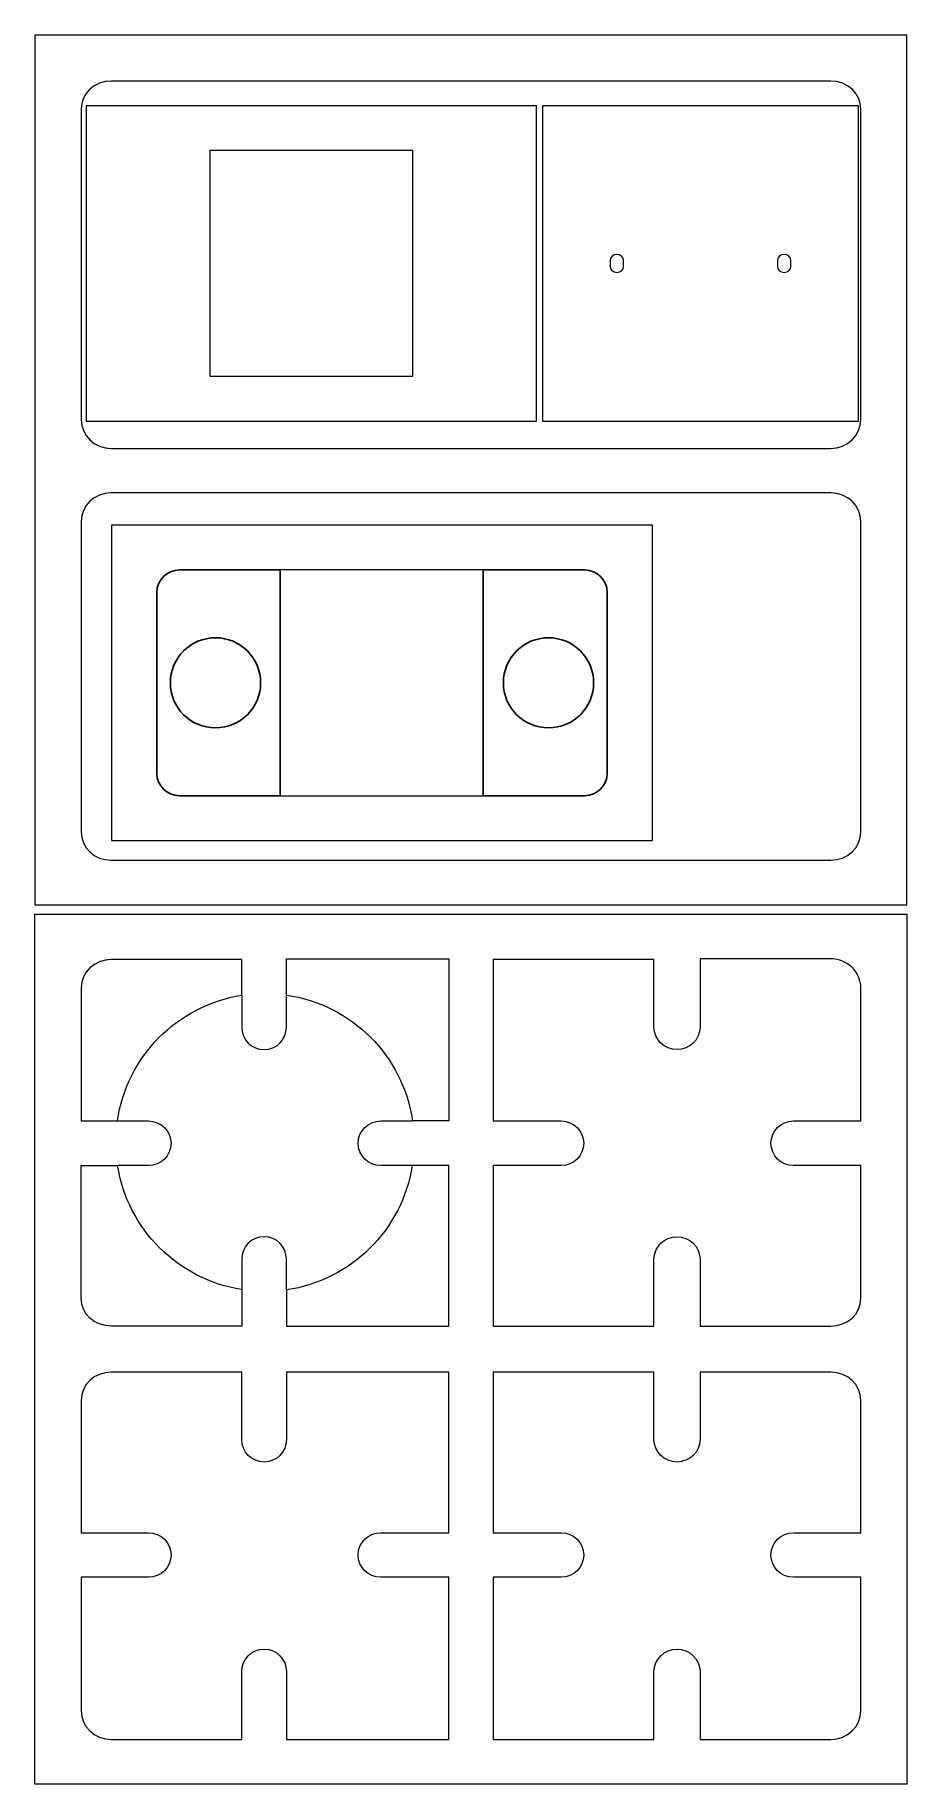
# Model space of a CAD drawing. Header units: millimetres. Extents: x -80 to 81, y -162 to 162.
import ezdxf

# ---------------------------------------------------------------- set-up
doc = ezdxf.new("R2010")
doc.units = ezdxf.units.MM
doc.header["$MEASUREMENT"] = 0
doc.layers.add('Layer 1', color=7, linetype='Continuous')

msp = doc.modelspace()

# ---------------------------------------------------------------- linework, layer by layer
at = {"layer": 'Layer 1', "color": 1, "lineweight": 9}
for points, knots in [([(-80.43, 161.83), (-80.43, 161.83), (80.67, 161.83), (80.67, 161.83), (80.67, 161.83), (80.67, 161.83), (80.67, 1.03), (80.67, 1.03), (80.67, 1.03), (80.67, 1.03), (-80.43, 1.03), (-80.43, 1.03), (-80.43, 1.03), (-80.43, 1.03), (-80.43, 161.83), (-80.43, 161.83)], [0, 0, 0, 0, 0.2, 0.2, 0.2, 0.2, 0.4, 0.4, 0.4, 0.4, 0.6, 0.6, 0.6, 0.6, 1, 1, 1, 1]), ([(-66.37, 85.4), (-69.46, 85.4), (-71.9, 87.85), (-71.9, 90.77), (-71.9, 90.77), (-71.9, 90.77), (-71.9, 148.12), (-71.9, 148.12), (-71.9, 148.12), (-71.9, 151.04), (-69.46, 153.31), (-66.37, 153.31), (-66.37, 153.31), (-66.37, 153.31), (66.59, 153.31), (66.59, 153.31), (66.59, 153.31), (69.69, 153.31), (72.14, 151.04), (72.14, 148.12), (72.14, 148.12), (72.14, 148.12), (72.14, 90.77), (72.14, 90.77), (72.14, 90.77), (72.14, 87.85), (69.69, 85.4), (66.59, 85.4), (66.59, 85.4), (66.59, 85.4), (-66.37, 85.4), (-66.37, 85.4)], [0, 0, 0, 0, 0.111111, 0.111111, 0.111111, 0.111111, 0.222222, 0.222222, 0.222222, 0.222222, 0.333333, 0.333333, 0.333333, 0.333333, 0.444444, 0.444444, 0.444444, 0.444444, 0.555556, 0.555556, 0.555556, 0.555556, 0.666667, 0.666667, 0.666667, 0.666667, 0.777778, 0.777778, 0.777778, 0.777778, 1, 1, 1, 1]), ([(12.24, 90.43), (12.24, 90.43), (-70.96, 90.43), (-70.96, 90.43), (-70.96, 90.43), (-70.96, 90.43), (-70.96, 148.76), (-70.96, 148.76), (-70.96, 148.76), (-70.96, 148.76), (12.24, 148.76), (12.24, 148.76), (12.24, 148.76), (12.24, 148.76), (12.24, 90.43), (12.24, 90.43)], [0, 0, 0, 0, 0.2, 0.2, 0.2, 0.2, 0.4, 0.4, 0.4, 0.4, 0.6, 0.6, 0.6, 0.6, 1, 1, 1, 1]), ([(71.69, 90.43), (71.69, 90.43), (13.36, 90.43), (13.36, 90.43), (13.36, 90.43), (13.36, 90.43), (13.36, 148.76), (13.36, 148.76), (13.36, 148.76), (13.36, 148.76), (71.69, 148.76), (71.69, 148.76), (71.69, 148.76), (71.69, 148.76), (71.69, 90.43), (71.69, 90.43)], [0, 0, 0, 0, 0.2, 0.2, 0.2, 0.2, 0.4, 0.4, 0.4, 0.4, 0.6, 0.6, 0.6, 0.6, 1, 1, 1, 1]), ([(-48.11, 140.47), (-48.11, 140.47), (-10.61, 140.47), (-10.61, 140.47), (-10.61, 140.47), (-10.61, 140.47), (-10.61, 98.73), (-10.61, 98.73), (-10.61, 98.73), (-10.61, 98.73), (-48.11, 98.73), (-48.11, 98.73), (-48.11, 98.73), (-48.11, 98.73), (-48.11, 140.47), (-48.11, 140.47)], [0, 0, 0, 0, 0.2, 0.2, 0.2, 0.2, 0.4, 0.4, 0.4, 0.4, 0.6, 0.6, 0.6, 0.6, 1, 1, 1, 1]), ([(27.07, 121.26), (27.76, 121.26), (28.32, 120.77), (28.32, 120.15), (28.32, 120.15), (28.32, 120.15), (28.32, 119.04), (28.32, 119.04), (28.32, 119.04), (28.32, 118.43), (27.76, 117.93), (27.07, 117.93), (27.07, 117.93), (26.38, 117.93), (25.82, 118.43), (25.82, 119.04), (25.82, 119.04), (25.82, 119.04), (25.82, 120.15), (25.82, 120.15), (25.82, 120.15), (25.82, 120.77), (26.38, 121.26), (27.07, 121.26)], [0, 0, 0, 0, 0.142857, 0.142857, 0.142857, 0.142857, 0.285714, 0.285714, 0.285714, 0.285714, 0.428571, 0.428571, 0.428571, 0.428571, 0.571429, 0.571429, 0.571429, 0.571429, 0.714286, 0.714286, 0.714286, 0.714286, 1, 1, 1, 1]), ([(57.98, 117.93), (57.29, 117.93), (56.73, 118.43), (56.73, 119.04), (56.73, 119.04), (56.73, 119.04), (56.73, 120.15), (56.73, 120.15), (56.73, 120.15), (56.73, 120.77), (57.29, 121.26), (57.98, 121.26), (57.98, 121.26), (58.67, 121.26), (59.23, 120.77), (59.23, 120.15), (59.23, 120.15), (59.23, 120.15), (59.23, 119.04), (59.23, 119.04), (59.23, 119.04), (59.23, 118.43), (58.67, 117.93), (57.98, 117.93)], [0, 0, 0, 0, 0.142857, 0.142857, 0.142857, 0.142857, 0.285714, 0.285714, 0.285714, 0.285714, 0.428571, 0.428571, 0.428571, 0.428571, 0.571429, 0.571429, 0.571429, 0.571429, 0.714286, 0.714286, 0.714286, 0.714286, 1, 1, 1, 1]), ([(-66.37, 9.26), (-69.46, 9.26), (-71.9, 11.6), (-71.9, 14.52), (-71.9, 14.52), (-71.9, 14.52), (-71.9, 71.88), (-71.9, 71.88), (-71.9, 71.88), (-71.9, 74.79), (-69.46, 77.17), (-66.37, 77.17), (-66.37, 77.17), (-66.37, 77.17), (66.59, 77.17), (66.59, 77.17), (66.59, 77.17), (69.69, 77.17), (72.14, 74.79), (72.14, 71.88), (72.14, 71.88), (72.14, 71.88), (72.14, 14.52), (72.14, 14.52), (72.14, 14.52), (72.14, 11.6), (69.69, 9.26), (66.59, 9.26), (66.59, 9.26), (66.59, 9.26), (-66.37, 9.26), (-66.37, 9.26)], [0, 0, 0, 0, 0.111111, 0.111111, 0.111111, 0.111111, 0.222222, 0.222222, 0.222222, 0.222222, 0.333333, 0.333333, 0.333333, 0.333333, 0.444444, 0.444444, 0.444444, 0.444444, 0.555556, 0.555556, 0.555556, 0.555556, 0.666667, 0.666667, 0.666667, 0.666667, 0.777778, 0.777778, 0.777778, 0.777778, 1, 1, 1, 1]), ([(33.68, 12.9), (33.68, 12.9), (-66.32, 12.9), (-66.32, 12.9), (-66.32, 12.9), (-66.32, 12.9), (-66.32, 71.23), (-66.32, 71.23), (-66.32, 71.23), (-66.32, 71.23), (33.68, 71.23), (33.68, 71.23), (33.68, 71.23), (33.68, 71.23), (33.68, 12.9), (33.68, 12.9)], [0, 0, 0, 0, 0.2, 0.2, 0.2, 0.2, 0.4, 0.4, 0.4, 0.4, 0.6, 0.6, 0.6, 0.6, 1, 1, 1, 1]), ([(-35.14, 62.93), (-35.14, 62.93), (2.36, 62.93), (2.36, 62.93), (2.36, 62.93), (2.36, 62.93), (2.36, 21.19), (2.36, 21.19), (2.36, 21.19), (2.36, 21.19), (-35.14, 21.19), (-35.14, 21.19), (-35.14, 21.19), (-35.14, 21.19), (-35.14, 62.93), (-35.14, 62.93)], [0, 0, 0, 0, 0.2, 0.2, 0.2, 0.2, 0.4, 0.4, 0.4, 0.4, 0.6, 0.6, 0.6, 0.6, 1, 1, 1, 1]), ([(80.67, -0.73), (80.67, -0.73), (-80.43, -0.73), (-80.43, -0.73), (-80.43, -0.73), (-80.43, -0.73), (-80.43, -161.53), (-80.43, -161.53), (-80.43, -161.53), (-80.43, -161.53), (80.67, -161.53), (80.67, -161.53), (80.67, -161.53), (80.67, -161.53), (80.67, -0.73), (80.67, -0.73)], [0, 0, 0, 0, 0.2, 0.2, 0.2, 0.2, 0.4, 0.4, 0.4, 0.4, 0.6, 0.6, 0.6, 0.6, 1, 1, 1, 1]), ([(-42.21, -15.7), (-42.21, -15.7), (-42.21, -9.09), (-42.21, -9.09), (-42.21, -9.09), (-42.21, -9.09), (-66.35, -9.09), (-66.35, -9.09), (-66.35, -9.09), (-69.44, -9.09), (-71.9, -11.45), (-71.9, -14.37), (-71.9, -14.37), (-71.9, -14.37), (-71.9, -38.95), (-71.9, -38.95), (-71.9, -38.95), (-71.9, -38.95), (-65.21, -38.95), (-65.21, -38.95)], [0, 0, 0, 0, 0.166667, 0.166667, 0.166667, 0.166667, 0.333333, 0.333333, 0.333333, 0.333333, 0.5, 0.5, 0.5, 0.5, 0.666667, 0.666667, 0.666667, 0.666667, 1, 1, 1, 1]), ([(-33.98, -15.66), (-33.98, -15.66), (-33.98, -8.96), (-33.98, -8.96), (-33.98, -8.96), (-33.98, -8.96), (-3.99, -8.96), (-3.99, -8.96), (-3.99, -8.96), (-3.99, -8.96), (-3.99, -38.95), (-3.99, -38.95), (-3.99, -38.95), (-3.99, -38.95), (-10.69, -38.95), (-10.69, -38.95)], [0, 0, 0, 0, 0.2, 0.2, 0.2, 0.2, 0.4, 0.4, 0.4, 0.4, 0.6, 0.6, 0.6, 0.6, 1, 1, 1, 1]), ([(42.45, -8.96), (42.45, -8.96), (66.59, -8.96), (66.59, -8.96), (66.59, -8.96), (69.69, -8.96), (72.14, -11.45), (72.14, -14.37), (72.14, -14.37), (72.14, -14.37), (72.14, -38.95), (72.14, -38.95), (72.14, -38.95), (72.14, -38.95), (59.69, -38.95), (59.69, -38.95), (59.69, -38.95), (57.39, -38.95), (55.53, -40.76), (55.53, -43.06), (55.53, -43.06), (55.53, -45.36), (57.39, -47.18), (59.69, -47.18), (59.69, -47.18), (59.69, -47.18), (72.14, -47.18), (72.14, -47.18), (72.14, -47.18), (72.14, -47.18), (72.14, -71.73), (72.14, -71.73), (72.14, -71.73), (72.14, -74.64), (69.69, -76.87), (66.59, -76.87), (66.59, -76.87), (66.59, -76.87), (42.45, -76.87), (42.45, -76.87), (42.45, -76.87), (42.45, -76.87), (42.45, -64.51), (42.45, -64.51), (42.45, -64.51), (42.45, -62.2), (40.49, -60.34), (38.19, -60.34), (38.19, -60.34), (35.89, -60.34), (33.93, -62.2), (33.93, -64.51), (33.93, -64.51), (33.93, -64.51), (33.93, -76.87), (33.93, -76.87), (33.93, -76.87), (33.93, -76.87), (4.24, -76.87), (4.24, -76.87), (4.24, -76.87), (4.24, -76.87), (4.24, -47.18), (4.24, -47.18), (4.24, -47.18), (4.24, -47.18), (16.78, -47.18), (16.78, -47.18), (16.78, -47.18), (19.08, -47.18), (20.95, -45.36), (20.95, -43.06), (20.95, -43.06), (20.95, -40.76), (19.08, -38.95), (16.78, -38.95), (16.78, -38.95), (16.78, -38.95), (4.24, -38.95), (4.24, -38.95), (4.24, -38.95), (4.24, -38.95), (4.24, -9.09), (4.24, -9.09), (4.24, -9.09), (4.24, -9.09), (33.93, -9.09), (33.93, -9.09), (33.93, -9.09), (33.93, -9.09), (33.93, -21.59), (33.93, -21.59), (33.93, -21.59), (33.93, -23.89), (35.89, -25.76), (38.19, -25.76), (38.19, -25.76), (40.49, -25.76), (42.45, -23.89), (42.45, -21.59), (42.45, -21.59), (42.45, -21.59), (42.45, -8.96), (42.45, -8.96)], [0, 0, 0, 0, 0.037037, 0.037037, 0.037037, 0.037037, 0.074074, 0.074074, 0.074074, 0.074074, 0.111111, 0.111111, 0.111111, 0.111111, 0.148148, 0.148148, 0.148148, 0.148148, 0.185185, 0.185185, 0.185185, 0.185185, 0.222222, 0.222222, 0.222222, 0.222222, 0.259259, 0.259259, 0.259259, 0.259259, 0.296296, 0.296296, 0.296296, 0.296296, 0.333333, 0.333333, 0.333333, 0.333333, 0.37037, 0.37037, 0.37037, 0.37037, 0.407407, 0.407407, 0.407407, 0.407407, 0.444444, 0.444444, 0.444444, 0.444444, 0.481481, 0.481481, 0.481481, 0.481481, 0.518519, 0.518519, 0.518519, 0.518519, 0.555556, 0.555556, 0.555556, 0.555556, 0.592593, 0.592593, 0.592593, 0.592593, 0.62963, 0.62963, 0.62963, 0.62963, 0.666667, 0.666667, 0.666667, 0.666667, 0.703704, 0.703704, 0.703704, 0.703704, 0.740741, 0.740741, 0.740741, 0.740741, 0.777778, 0.777778, 0.777778, 0.777778, 0.814815, 0.814815, 0.814815, 0.814815, 0.851852, 0.851852, 0.851852, 0.851852, 0.888889, 0.888889, 0.888889, 0.888889, 0.925926, 0.925926, 0.925926, 0.925926, 1, 1, 1, 1]), ([(-42.21, -15.7), (-42.21, -15.7), (-42.21, -21.59), (-42.21, -21.59), (-42.21, -21.59), (-42.21, -23.89), (-40.4, -25.76), (-38.09, -25.76), (-38.09, -25.76), (-35.79, -25.76), (-33.98, -23.89), (-33.98, -21.59), (-33.98, -21.59), (-33.98, -21.59), (-33.98, -15.66), (-33.98, -15.66)], [0, 0, 0, 0, 0.2, 0.2, 0.2, 0.2, 0.4, 0.4, 0.4, 0.4, 0.6, 0.6, 0.6, 0.6, 1, 1, 1, 1]), ([(-65.21, -38.95), (-65.21, -38.95), (-59.47, -38.95), (-59.47, -38.95), (-59.47, -38.95), (-57.17, -38.95), (-55.3, -40.76), (-55.3, -43.06), (-55.3, -43.06), (-55.3, -45.36), (-57.17, -47.18), (-59.47, -47.18), (-59.47, -47.18), (-59.47, -47.18), (-65.16, -47.18), (-65.16, -47.18)], [0, 0, 0, 0, 0.2, 0.2, 0.2, 0.2, 0.4, 0.4, 0.4, 0.4, 0.6, 0.6, 0.6, 0.6, 1, 1, 1, 1]), ([(-10.73, -47.18), (-10.73, -47.18), (-16.55, -47.18), (-16.55, -47.18), (-16.55, -47.18), (-18.85, -47.18), (-20.72, -45.36), (-20.72, -43.06), (-20.72, -43.06), (-20.72, -40.76), (-18.85, -38.95), (-16.55, -38.95), (-16.55, -38.95), (-16.55, -38.95), (-10.69, -38.95), (-10.69, -38.95)], [0, 0, 0, 0, 0.2, 0.2, 0.2, 0.2, 0.4, 0.4, 0.4, 0.4, 0.6, 0.6, 0.6, 0.6, 1, 1, 1, 1]), ([(-42.21, -70.13), (-42.21, -70.13), (-42.21, -76.87), (-42.21, -76.87), (-42.21, -76.87), (-42.21, -76.87), (-66.37, -76.87), (-66.37, -76.87), (-66.37, -76.87), (-69.46, -76.87), (-71.9, -74.64), (-71.9, -71.73), (-71.9, -71.73), (-71.9, -71.73), (-71.9, -47.18), (-71.9, -47.18), (-71.9, -47.18), (-71.9, -47.18), (-65.16, -47.18), (-65.16, -47.18)], [0, 0, 0, 0, 0.166667, 0.166667, 0.166667, 0.166667, 0.333333, 0.333333, 0.333333, 0.333333, 0.5, 0.5, 0.5, 0.5, 0.666667, 0.666667, 0.666667, 0.666667, 1, 1, 1, 1]), ([(-33.98, -70.18), (-33.98, -70.18), (-33.98, -76.87), (-33.98, -76.87), (-33.98, -76.87), (-33.98, -76.87), (-3.99, -76.87), (-3.99, -76.87), (-3.99, -76.87), (-3.99, -76.87), (-3.99, -47.18), (-3.99, -47.18), (-3.99, -47.18), (-3.99, -47.18), (-10.73, -47.18), (-10.73, -47.18)], [0, 0, 0, 0, 0.2, 0.2, 0.2, 0.2, 0.4, 0.4, 0.4, 0.4, 0.6, 0.6, 0.6, 0.6, 1, 1, 1, 1]), ([(-33.98, -70.18), (-33.98, -70.18), (-33.98, -64.51), (-33.98, -64.51), (-33.98, -64.51), (-33.98, -62.2), (-35.79, -60.34), (-38.09, -60.34), (-38.09, -60.34), (-40.4, -60.34), (-42.21, -62.2), (-42.21, -64.51), (-42.21, -64.51), (-42.21, -64.51), (-42.21, -70.13), (-42.21, -70.13)], [0, 0, 0, 0, 0.2, 0.2, 0.2, 0.2, 0.4, 0.4, 0.4, 0.4, 0.6, 0.6, 0.6, 0.6, 1, 1, 1, 1]), ([(-33.98, -85.39), (-33.98, -85.39), (-3.99, -85.39), (-3.99, -85.39), (-3.99, -85.39), (-3.99, -85.39), (-3.99, -115.09), (-3.99, -115.09), (-3.99, -115.09), (-3.99, -115.09), (-16.55, -115.09), (-16.55, -115.09), (-16.55, -115.09), (-18.85, -115.09), (-20.72, -116.9), (-20.72, -119.2), (-20.72, -119.2), (-20.72, -121.5), (-18.85, -123.32), (-16.55, -123.32), (-16.55, -123.32), (-16.55, -123.32), (-3.99, -123.32), (-3.99, -123.32), (-3.99, -123.32), (-3.99, -123.32), (-3.99, -153.3), (-3.99, -153.3), (-3.99, -153.3), (-3.99, -153.3), (-33.98, -153.3), (-33.98, -153.3), (-33.98, -153.3), (-33.98, -153.3), (-33.98, -140.75), (-33.98, -140.75), (-33.98, -140.75), (-33.98, -138.45), (-35.79, -136.59), (-38.09, -136.59), (-38.09, -136.59), (-40.4, -136.59), (-42.21, -138.45), (-42.21, -140.75), (-42.21, -140.75), (-42.21, -140.75), (-42.21, -153.3), (-42.21, -153.3), (-42.21, -153.3), (-42.21, -153.3), (-66.37, -153.3), (-66.37, -153.3), (-66.37, -153.3), (-69.46, -153.3), (-71.9, -150.89), (-71.9, -147.97), (-71.9, -147.97), (-71.9, -147.97), (-71.9, -123.32), (-71.9, -123.32), (-71.9, -123.32), (-71.9, -123.32), (-59.47, -123.32), (-59.47, -123.32), (-59.47, -123.32), (-57.17, -123.32), (-55.3, -121.5), (-55.3, -119.2), (-55.3, -119.2), (-55.3, -116.9), (-57.17, -115.09), (-59.47, -115.09), (-59.47, -115.09), (-59.47, -115.09), (-71.9, -115.09), (-71.9, -115.09), (-71.9, -115.09), (-71.9, -115.09), (-71.9, -90.62), (-71.9, -90.62), (-71.9, -90.62), (-71.9, -87.7), (-69.46, -85.39), (-66.37, -85.39), (-66.37, -85.39), (-66.37, -85.39), (-42.21, -85.39), (-42.21, -85.39), (-42.21, -85.39), (-42.21, -85.39), (-42.21, -97.84), (-42.21, -97.84), (-42.21, -97.84), (-42.21, -100.14), (-40.4, -102), (-38.09, -102), (-38.09, -102), (-35.79, -102), (-33.98, -100.14), (-33.98, -97.84), (-33.98, -97.84), (-33.98, -97.84), (-33.98, -85.39), (-33.98, -85.39)], [0, 0, 0, 0, 0.037037, 0.037037, 0.037037, 0.037037, 0.074074, 0.074074, 0.074074, 0.074074, 0.111111, 0.111111, 0.111111, 0.111111, 0.148148, 0.148148, 0.148148, 0.148148, 0.185185, 0.185185, 0.185185, 0.185185, 0.222222, 0.222222, 0.222222, 0.222222, 0.259259, 0.259259, 0.259259, 0.259259, 0.296296, 0.296296, 0.296296, 0.296296, 0.333333, 0.333333, 0.333333, 0.333333, 0.37037, 0.37037, 0.37037, 0.37037, 0.407407, 0.407407, 0.407407, 0.407407, 0.444444, 0.444444, 0.444444, 0.444444, 0.481481, 0.481481, 0.481481, 0.481481, 0.518519, 0.518519, 0.518519, 0.518519, 0.555556, 0.555556, 0.555556, 0.555556, 0.592593, 0.592593, 0.592593, 0.592593, 0.62963, 0.62963, 0.62963, 0.62963, 0.666667, 0.666667, 0.666667, 0.666667, 0.703704, 0.703704, 0.703704, 0.703704, 0.740741, 0.740741, 0.740741, 0.740741, 0.777778, 0.777778, 0.777778, 0.777778, 0.814815, 0.814815, 0.814815, 0.814815, 0.851852, 0.851852, 0.851852, 0.851852, 0.888889, 0.888889, 0.888889, 0.888889, 0.925926, 0.925926, 0.925926, 0.925926, 1, 1, 1, 1]), ([(42.45, -85.39), (42.45, -85.39), (66.59, -85.39), (66.59, -85.39), (66.59, -85.39), (69.69, -85.39), (72.14, -87.7), (72.14, -90.62), (72.14, -90.62), (72.14, -90.62), (72.14, -115.09), (72.14, -115.09), (72.14, -115.09), (72.14, -115.09), (59.69, -115.09), (59.69, -115.09), (59.69, -115.09), (57.39, -115.09), (55.53, -116.9), (55.53, -119.2), (55.53, -119.2), (55.53, -121.5), (57.39, -123.32), (59.69, -123.32), (59.69, -123.32), (59.69, -123.32), (72.14, -123.32), (72.14, -123.32), (72.14, -123.32), (72.14, -123.32), (72.14, -147.97), (72.14, -147.97), (72.14, -147.97), (72.14, -150.89), (69.69, -153.3), (66.59, -153.3), (66.59, -153.3), (66.59, -153.3), (42.45, -153.3), (42.45, -153.3), (42.45, -153.3), (42.45, -153.3), (42.45, -140.75), (42.45, -140.75), (42.45, -140.75), (42.45, -138.45), (40.49, -136.59), (38.19, -136.59), (38.19, -136.59), (35.89, -136.59), (33.93, -138.45), (33.93, -140.75), (33.93, -140.75), (33.93, -140.75), (33.93, -153.3), (33.93, -153.3), (33.93, -153.3), (33.93, -153.3), (4.24, -153.3), (4.24, -153.3), (4.24, -153.3), (4.24, -153.3), (4.24, -123.32), (4.24, -123.32), (4.24, -123.32), (4.24, -123.32), (16.78, -123.32), (16.78, -123.32), (16.78, -123.32), (19.08, -123.32), (20.95, -121.5), (20.95, -119.2), (20.95, -119.2), (20.95, -116.9), (19.08, -115.09), (16.78, -115.09), (16.78, -115.09), (16.78, -115.09), (4.24, -115.09), (4.24, -115.09), (4.24, -115.09), (4.24, -115.09), (4.24, -85.39), (4.24, -85.39), (4.24, -85.39), (4.24, -85.39), (33.93, -85.39), (33.93, -85.39), (33.93, -85.39), (33.93, -85.39), (33.93, -97.84), (33.93, -97.84), (33.93, -97.84), (33.93, -100.14), (35.89, -102), (38.19, -102), (38.19, -102), (40.49, -102), (42.45, -100.14), (42.45, -97.84), (42.45, -97.84), (42.45, -97.84), (42.45, -85.39), (42.45, -85.39)], [0, 0, 0, 0, 0.037037, 0.037037, 0.037037, 0.037037, 0.074074, 0.074074, 0.074074, 0.074074, 0.111111, 0.111111, 0.111111, 0.111111, 0.148148, 0.148148, 0.148148, 0.148148, 0.185185, 0.185185, 0.185185, 0.185185, 0.222222, 0.222222, 0.222222, 0.222222, 0.259259, 0.259259, 0.259259, 0.259259, 0.296296, 0.296296, 0.296296, 0.296296, 0.333333, 0.333333, 0.333333, 0.333333, 0.37037, 0.37037, 0.37037, 0.37037, 0.407407, 0.407407, 0.407407, 0.407407, 0.444444, 0.444444, 0.444444, 0.444444, 0.481481, 0.481481, 0.481481, 0.481481, 0.518519, 0.518519, 0.518519, 0.518519, 0.555556, 0.555556, 0.555556, 0.555556, 0.592593, 0.592593, 0.592593, 0.592593, 0.62963, 0.62963, 0.62963, 0.62963, 0.666667, 0.666667, 0.666667, 0.666667, 0.703704, 0.703704, 0.703704, 0.703704, 0.740741, 0.740741, 0.740741, 0.740741, 0.777778, 0.777778, 0.777778, 0.777778, 0.814815, 0.814815, 0.814815, 0.814815, 0.851852, 0.851852, 0.851852, 0.851852, 0.888889, 0.888889, 0.888889, 0.888889, 0.925926, 0.925926, 0.925926, 0.925926, 1, 1, 1, 1])]:
    msp.add_open_spline(points, degree=3, knots=knots, dxfattribs=at)
at = {"layer": 'Layer 1'}
for points, knots in [([(-35.14, 62.93), (-35.14, 62.93), (-53.75, 62.93), (-53.75, 62.93), (-53.75, 62.93), (-56.05, 62.93), (-57.92, 61.07), (-57.92, 58.77), (-57.92, 58.77), (-57.92, 58.77), (-57.92, 25.36), (-57.92, 25.36), (-57.92, 25.36), (-57.92, 23.05), (-56.05, 21.19), (-53.75, 21.19), (-53.75, 21.19), (-53.75, 21.19), (-35.14, 21.19), (-35.14, 21.19), (-35.14, 21.19), (-35.14, 21.19), (-35.14, 62.93), (-35.14, 62.93)], [0, 0, 0, 0, 0.142857, 0.142857, 0.142857, 0.142857, 0.285714, 0.285714, 0.285714, 0.285714, 0.428571, 0.428571, 0.428571, 0.428571, 0.571429, 0.571429, 0.571429, 0.571429, 0.714286, 0.714286, 0.714286, 0.714286, 1, 1, 1, 1]), ([(2.36, 21.19), (2.36, 21.19), (21.11, 21.19), (21.11, 21.19), (21.11, 21.19), (23.41, 21.19), (25.28, 23.05), (25.28, 25.36), (25.28, 25.36), (25.28, 25.36), (25.28, 58.77), (25.28, 58.77), (25.28, 58.77), (25.28, 61.07), (23.41, 62.93), (21.11, 62.93), (21.11, 62.93), (21.11, 62.93), (2.36, 62.93), (2.36, 62.93), (2.36, 62.93), (2.36, 62.93), (2.36, 21.19), (2.36, 21.19)], [0, 0, 0, 0, 0.142857, 0.142857, 0.142857, 0.142857, 0.285714, 0.285714, 0.285714, 0.285714, 0.428571, 0.428571, 0.428571, 0.428571, 0.571429, 0.571429, 0.571429, 0.571429, 0.714286, 0.714286, 0.714286, 0.714286, 1, 1, 1, 1]), ([(-47.08, 50.39), (-42.48, 50.39), (-38.75, 46.66), (-38.75, 42.06), (-38.75, 42.06), (-38.75, 37.46), (-42.48, 33.73), (-47.08, 33.73), (-47.08, 33.73), (-51.69, 33.73), (-55.42, 37.46), (-55.42, 42.06), (-55.42, 42.06), (-55.42, 46.66), (-51.69, 50.39), (-47.08, 50.39)], [0, 0, 0, 0, 0.2, 0.2, 0.2, 0.2, 0.4, 0.4, 0.4, 0.4, 0.6, 0.6, 0.6, 0.6, 1, 1, 1, 1]), ([(14.44, 50.39), (19.04, 50.39), (22.78, 46.66), (22.78, 42.06), (22.78, 42.06), (22.78, 37.46), (19.04, 33.73), (14.44, 33.73), (14.44, 33.73), (9.84, 33.73), (6.11, 37.46), (6.11, 42.06), (6.11, 42.06), (6.11, 46.66), (9.84, 50.39), (14.44, 50.39)], [0, 0, 0, 0, 0.2, 0.2, 0.2, 0.2, 0.4, 0.4, 0.4, 0.4, 0.6, 0.6, 0.6, 0.6, 1, 1, 1, 1])]:
    msp.add_open_spline(points, degree=3, knots=knots, dxfattribs=at)
at = {"layer": 'Layer 1', "color": 1, "lineweight": 9}
for points in [[(-65.21, -38.95), (-63.48, -27.01), (-54.11, -17.55), (-42.21, -15.7)], [(-33.98, -15.66), (-21.94, -17.39), (-12.43, -26.91), (-10.69, -38.95)], [(-42.21, -70.13), (-54.01, -68.3), (-63.33, -58.98), (-65.16, -47.18)], [(-10.73, -47.18), (-12.58, -59.08), (-22.04, -68.45), (-33.98, -70.18)]]:
    msp.add_open_spline(points, degree=3, dxfattribs=at)

doc.saveas('drawing.dxf')
